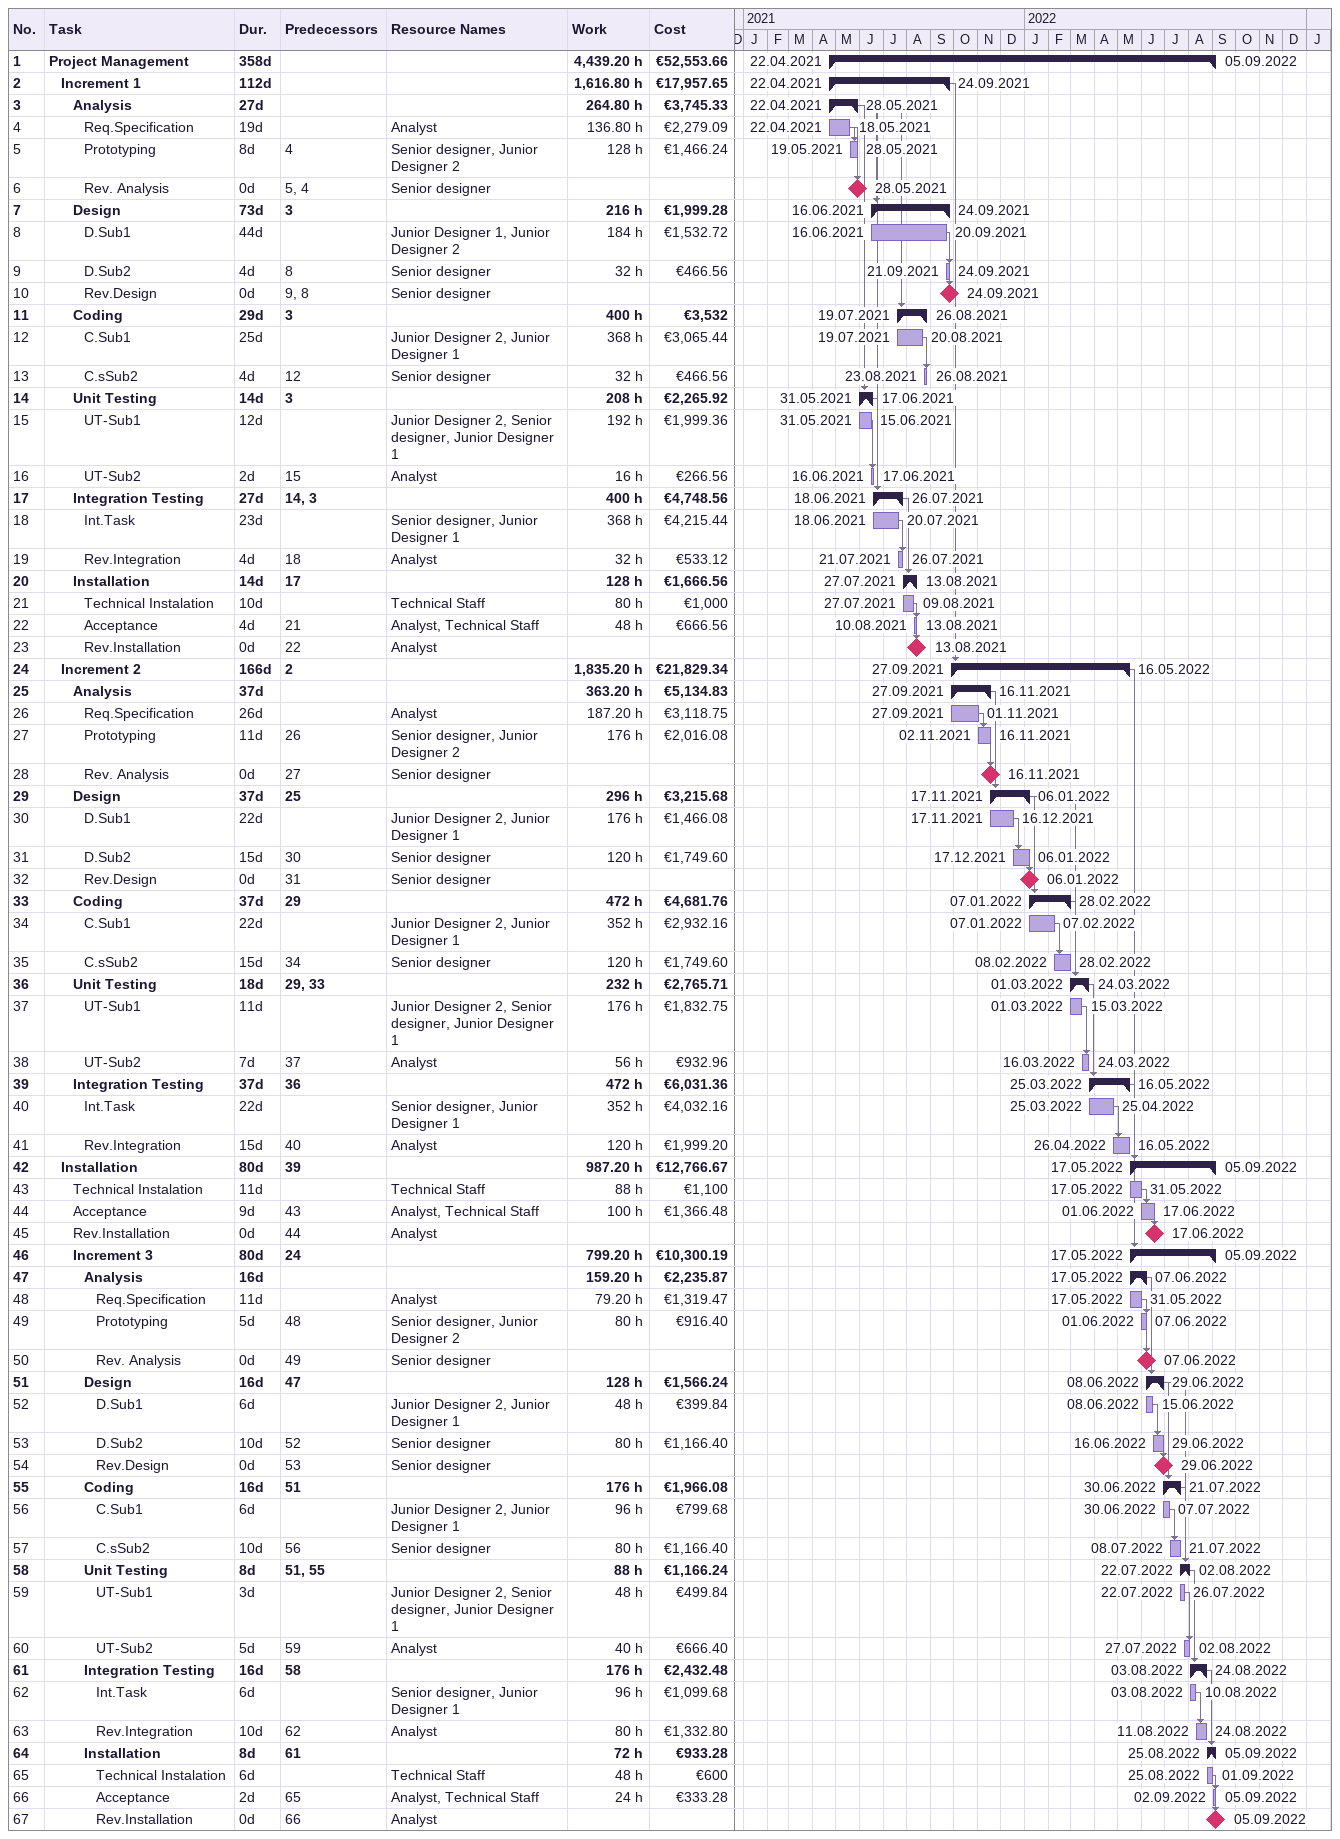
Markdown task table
| ID | Level | Task | Duration | Start | Finish | Predecessors | Resources | Work (h) | Cost (€) |
|---|---|---|---|---|---|---|---|---|---|
| 1 | 1 | **Project Management** | 358d | 2021-04-22 | 2022-09-05 |  |  | 4439.20 | 52553.66 |
| 2 | 2 | **Increment 1** | 112d | 2021-04-22 | 2021-09-24 |  |  | 1616.80 | 17957.65 |
| 3 | 3 | **Analysis** | 27d | 2021-04-22 | 2021-05-28 |  |  | 264.80 | 3745.33 |
| 4 | 4 | Req.Specification | 19d | 2021-04-22 | 2021-05-18 |  | Analyst | 136.80 | 2279.09 |
| 5 | 4 | Prototyping | 8d | 2021-05-19 | 2021-05-28 | 4 | Senior designer, Junior Designer 2 | 128 | 1466.24 |
| 6 | 4 | Rev. Analysis | 0d | 2021-05-28 | 2021-05-28 | 5, 4 | Senior designer |  |  |
| 7 | 3 | **Design** | 73d | 2021-06-16 | 2021-09-24 | 3 |  | 216 | 1999.28 |
| 8 | 4 | D.Sub1 | 44d | 2021-06-16 | 2021-09-20 |  | Junior Designer 1, Junior Designer 2 | 184 | 1532.72 |
| 9 | 4 | D.Sub2 | 4d | 2021-09-21 | 2021-09-24 | 8 | Senior designer | 32 | 466.56 |
| 10 | 4 | Rev.Design | 0d | 2021-09-24 | 2021-09-24 | 9, 8 | Senior designer |  |  |
| 11 | 3 | **Coding** | 29d | 2021-07-19 | 2021-08-26 | 3 |  | 400 | 3532 |
| 12 | 4 | C.Sub1 | 25d | 2021-07-19 | 2021-08-20 |  | Junior Designer 2, Junior Designer 1 | 368 | 3065.44 |
| 13 | 4 | C.sSub2 | 4d | 2021-08-23 | 2021-08-26 | 12 | Senior designer | 32 | 466.56 |
| 14 | 3 | **Unit Testing** | 14d | 2021-05-31 | 2021-06-17 | 3 |  | 208 | 2265.92 |
| 15 | 4 | UT-Sub1 | 12d | 2021-05-31 | 2021-06-15 |  | Junior Designer 2, Senior designer, Junior Designer 1 | 192 | 1999.36 |
| 16 | 4 | UT-Sub2 | 2d | 2021-06-16 | 2021-06-17 | 15 | Analyst | 16 | 266.56 |
| 17 | 3 | **Integration Testing** | 27d | 2021-06-18 | 2021-07-26 | 14, 3 |  | 400 | 4748.56 |
| 18 | 4 | Int.Task | 23d | 2021-06-18 | 2021-07-20 |  | Senior designer, Junior Designer 1 | 368 | 4215.44 |
| 19 | 4 | Rev.Integration | 4d | 2021-07-21 | 2021-07-26 | 18 | Analyst | 32 | 533.12 |
| 20 | 3 | **Installation** | 14d | 2021-07-27 | 2021-08-13 | 17 |  | 128 | 1666.56 |
| 21 | 4 | Technical Instalation | 10d | 2021-07-27 | 2021-08-09 |  | Technical Staff | 80 | 1000 |
| 22 | 4 | Acceptance | 4d | 2021-08-10 | 2021-08-13 | 21 | Analyst, Technical Staff | 48 | 666.56 |
| 23 | 4 | Rev.Installation | 0d | 2021-08-13 | 2021-08-13 | 22 | Analyst |  |  |
| 24 | 2 | **Increment 2** | 166d | 2021-09-27 | 2022-05-16 | 2 |  | 1835.20 | 21829.34 |
| 25 | 3 | **Analysis** | 37d | 2021-09-27 | 2021-11-16 |  |  | 363.20 | 5134.83 |
| 26 | 4 | Req.Specification | 26d | 2021-09-27 | 2021-11-01 |  | Analyst | 187.20 | 3118.75 |
| 27 | 4 | Prototyping | 11d | 2021-11-02 | 2021-11-16 | 26 | Senior designer, Junior Designer 2 | 176 | 2016.08 |
| 28 | 4 | Rev. Analysis | 0d | 2021-11-16 | 2021-11-16 | 27 | Senior designer |  |  |
| 29 | 3 | **Design** | 37d | 2021-11-17 | 2022-01-06 | 25 |  | 296 | 3215.68 |
| 30 | 4 | D.Sub1 | 22d | 2021-11-17 | 2021-12-16 |  | Junior Designer 2, Junior Designer 1 | 176 | 1466.08 |
| 31 | 4 | D.Sub2 | 15d | 2021-12-17 | 2022-01-06 | 30 | Senior designer | 120 | 1749.60 |
| 32 | 4 | Rev.Design | 0d | 2022-01-06 | 2022-01-06 | 31 | Senior designer |  |  |
| 33 | 3 | **Coding** | 37d | 2022-01-07 | 2022-02-28 | 29 |  | 472 | 4681.76 |
| 34 | 4 | C.Sub1 | 22d | 2022-01-07 | 2022-02-07 |  | Junior Designer 2, Junior Designer 1 | 352 | 2932.16 |
| 35 | 4 | C.sSub2 | 15d | 2022-02-08 | 2022-02-28 | 34 | Senior designer | 120 | 1749.60 |
| 36 | 3 | **Unit Testing** | 18d | 2022-03-01 | 2022-03-24 | 29, 33 |  | 232 | 2765.71 |
| 37 | 4 | UT-Sub1 | 11d | 2022-03-01 | 2022-03-15 |  | Junior Designer 2, Senior designer, Junior Designer 1 | 176 | 1832.75 |
| 38 | 4 | UT-Sub2 | 7d | 2022-03-16 | 2022-03-24 | 37 | Analyst | 56 | 932.96 |
| 39 | 3 | **Integration Testing** | 37d | 2022-03-25 | 2022-05-16 | 36 |  | 472 | 6031.36 |
| 40 | 4 | Int.Task | 22d | 2022-03-25 | 2022-04-25 |  | Senior designer, Junior Designer 1 | 352 | 4032.16 |
| 41 | 4 | Rev.Integration | 15d | 2022-04-26 | 2022-05-16 | 40 | Analyst | 120 | 1999.20 |
| 42 | 2 | **Installation** | 80d | 2022-05-17 | 2022-09-05 | 39 |  | 987.20 | 12766.67 |
| 43 | 3 | Technical Instalation | 11d | 2022-05-17 | 2022-05-31 |  | Technical Staff | 88 | 1100 |
| 44 | 3 | Acceptance | 9d | 2022-06-01 | 2022-06-17 | 43 | Analyst, Technical Staff | 100 | 1366.48 |
| 45 | 3 | Rev.Installation | 0d | 2022-06-17 | 2022-06-17 | 44 | Analyst |  |  |
| 46 | 3 | **Increment 3** | 80d | 2022-05-17 | 2022-09-05 | 24 |  | 799.20 | 10300.19 |
| 47 | 4 | **Analysis** | 16d | 2022-05-17 | 2022-06-07 |  |  | 159.20 | 2235.87 |
| 48 | 5 | Req.Specification | 11d | 2022-05-17 | 2022-05-31 |  | Analyst | 79.20 | 1319.47 |
| 49 | 5 | Prototyping | 5d | 2022-06-01 | 2022-06-07 | 48 | Senior designer, Junior Designer 2 | 80 | 916.40 |
| 50 | 5 | Rev. Analysis | 0d | 2022-06-07 | 2022-06-07 | 49 | Senior designer |  |  |
| 51 | 4 | **Design** | 16d | 2022-06-08 | 2022-06-29 | 47 |  | 128 | 1566.24 |
| 52 | 5 | D.Sub1 | 6d | 2022-06-08 | 2022-06-15 |  | Junior Designer 2, Junior Designer 1 | 48 | 399.84 |
| 53 | 5 | D.Sub2 | 10d | 2022-06-16 | 2022-06-29 | 52 | Senior designer | 80 | 1166.40 |
| 54 | 5 | Rev.Design | 0d | 2022-06-29 | 2022-06-29 | 53 | Senior designer |  |  |
| 55 | 4 | **Coding** | 16d | 2022-06-30 | 2022-07-21 | 51 |  | 176 | 1966.08 |
| 56 | 5 | C.Sub1 | 6d | 2022-06-30 | 2022-07-07 |  | Junior Designer 2, Junior Designer 1 | 96 | 799.68 |
| 57 | 5 | C.sSub2 | 10d | 2022-07-08 | 2022-07-21 | 56 | Senior designer | 80 | 1166.40 |
| 58 | 4 | **Unit Testing** | 8d | 2022-07-22 | 2022-08-02 | 51, 55 |  | 88 | 1166.24 |
| 59 | 5 | UT-Sub1 | 3d | 2022-07-22 | 2022-07-26 |  | Junior Designer 2, Senior designer, Junior Designer 1 | 48 | 499.84 |
| 60 | 5 | UT-Sub2 | 5d | 2022-07-27 | 2022-08-02 | 59 | Analyst | 40 | 666.40 |
| 61 | 4 | **Integration Testing** | 16d | 2022-08-03 | 2022-08-24 | 58 |  | 176 | 2432.48 |
| 62 | 5 | Int.Task | 6d | 2022-08-03 | 2022-08-10 |  | Senior designer, Junior Designer 1 | 96 | 1099.68 |
| 63 | 5 | Rev.Integration | 10d | 2022-08-11 | 2022-08-24 | 62 | Analyst | 80 | 1332.80 |
| 64 | 4 | **Installation** | 8d | 2022-08-25 | 2022-09-05 | 61 |  | 72 | 933.28 |
| 65 | 5 | Technical Instalation | 6d | 2022-08-25 | 2022-09-01 |  | Technical Staff | 48 | 600 |
| 66 | 5 | Acceptance | 2d | 2022-09-02 | 2022-09-05 | 65 | Analyst, Technical Staff | 24 | 333.28 |
| 67 | 5 | Rev.Installation | 0d | 2022-09-05 | 2022-09-05 | 66 | Analyst |  |  |
